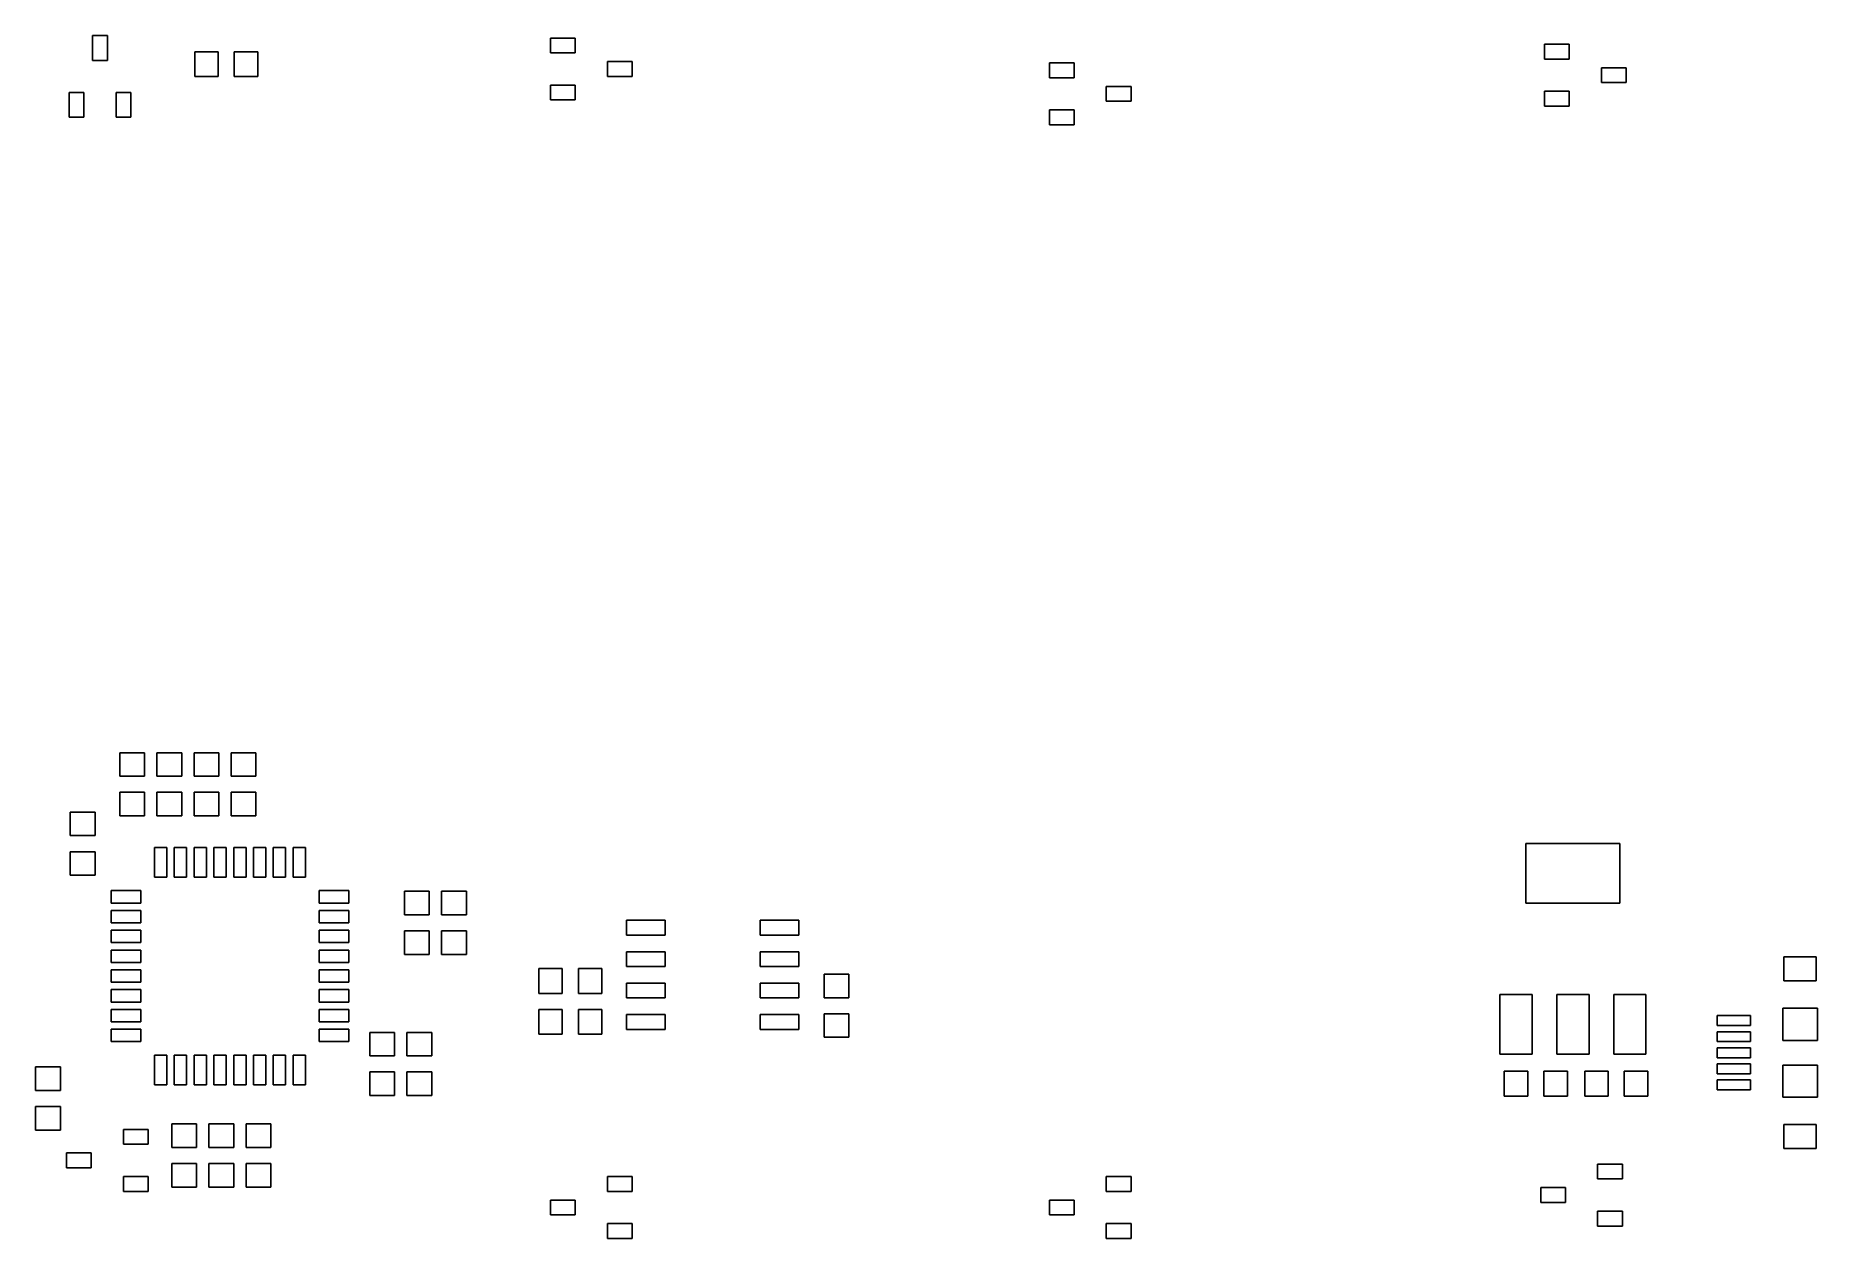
# Model space of a CAD drawing. Extents: x 82.4 to 154.4, y -86.8 to -38.1.
import ezdxf

# ---------------------------------------------------------------- set-up
doc = ezdxf.new("R2010")
doc.units = 0
doc.header["$MEASUREMENT"] = 0

msp = doc.modelspace()

# ---------------------------------------------------------------- linework, layer by layer
at = {"layer": 'rgb(0, 0, 0)'}
for p, q in [((84.7, -39.15), (84.7, -38.15)), ((84.7, -38.15), (85.3, -38.15)), ((85.3, -38.15), (85.3, -39.15)), ((88.825, -39.8), (88.825, -38.8)), ((88.825, -38.8), (89.775, -38.8)), ((89.775, -38.8), (89.775, -39.8)), ((90.425, -39.8), (90.425, -38.8)), ((90.425, -38.8), (91.375, -38.8)), ((91.375, -38.8), (91.375, -39.8)), ((103.2, -38.85), (103.2, -38.25)), ((103.2, -38.25), (104.2, -38.25)), ((104.2, -38.85), (103.2, -38.85)), ((104.2, -38.25), (104.2, -38.85)), ((143.35, -39.1), (143.35, -38.5)), ((143.35, -38.5), (144.35, -38.5)), ((144.35, -38.5), (144.35, -39.1)), ((85.3, -39.15), (84.7, -39.15)), ((105.5, -39.8), (105.5, -39.2)), ((105.5, -39.2), (106.5, -39.2)), ((106.5, -39.2), (106.5, -39.8)), ((123.35, -39.85), (123.35, -39.25)), ((123.35, -39.25), (124.35, -39.25)), ((124.35, -39.25), (124.35, -39.85)), ((144.35, -39.1), (143.35, -39.1)), ((145.65, -40.05), (145.65, -39.45)), ((145.65, -39.45), (146.65, -39.45)), ((146.65, -39.45), (146.65, -40.05)), ((89.775, -39.8), (88.825, -39.8)), ((91.375, -39.8), (90.425, -39.8)), ((103.2, -40.75), (103.2, -40.15)), ((103.2, -40.15), (104.2, -40.15)), ((104.2, -40.15), (104.2, -40.75)), ((106.5, -39.8), (105.5, -39.8)), ((124.35, -39.85), (123.35, -39.85)), ((125.65, -40.8), (125.65, -40.2)), ((125.65, -40.2), (126.65, -40.2)), ((126.65, -40.2), (126.65, -40.8)), ((146.65, -40.05), (145.65, -40.05)), ((83.75, -41.45), (83.75, -40.45)), ((83.75, -40.45), (84.35, -40.45)), ((84.35, -40.45), (84.35, -41.45)), ((85.65, -41.45), (85.65, -40.45)), ((85.65, -40.45), (86.25, -40.45)), ((86.25, -40.45), (86.25, -41.45)), ((104.2, -40.75), (103.2, -40.75)), ((126.65, -40.8), (125.65, -40.8)), ((143.35, -41), (143.35, -40.4)), ((143.35, -40.4), (144.35, -40.4)), ((144.35, -41), (143.35, -41)), ((144.35, -40.4), (144.35, -41)), ((84.35, -41.45), (83.75, -41.45)), ((86.25, -41.45), (85.65, -41.45)), ((123.35, -41.75), (123.35, -41.15)), ((123.35, -41.15), (124.35, -41.15)), ((124.35, -41.15), (124.35, -41.75)), ((124.35, -41.75), (123.35, -41.75)), ((85.8, -68.075), (85.8, -67.125)), ((85.8, -67.125), (86.8, -67.125)), ((86.8, -67.125), (86.8, -68.075)), ((87.3, -68.075), (87.3, -67.125)), ((87.3, -67.125), (88.3, -67.125)), ((88.3, -67.125), (88.3, -68.075)), ((88.8, -68.075), (88.8, -67.125)), ((88.8, -67.125), (89.8, -67.125)), ((89.8, -67.125), (89.8, -68.075)), ((90.3, -68.075), (90.3, -67.125)), ((90.3, -67.125), (91.3, -67.125)), ((91.3, -67.125), (91.3, -68.075)), ((86.8, -68.075), (85.8, -68.075)), ((88.3, -68.075), (87.3, -68.075)), ((89.8, -68.075), (88.8, -68.075)), ((91.3, -68.075), (90.3, -68.075)), ((85.8, -69.675), (85.8, -68.725)), ((85.8, -68.725), (86.8, -68.725)), ((86.8, -68.725), (86.8, -69.675)), ((87.3, -69.675), (87.3, -68.725)), ((87.3, -68.725), (88.3, -68.725)), ((88.3, -68.725), (88.3, -69.675)), ((88.8, -69.675), (88.8, -68.725)), ((88.8, -68.725), (89.8, -68.725)), ((89.8, -68.725), (89.8, -69.675)), ((90.3, -69.675), (90.3, -68.725)), ((90.3, -68.725), (91.3, -68.725)), ((91.3, -68.725), (91.3, -69.675)), ((83.8, -70.475), (83.8, -69.525)), ((83.8, -69.525), (84.8, -69.525)), ((84.8, -69.525), (84.8, -70.475)), ((86.8, -69.675), (85.8, -69.675)), ((88.3, -69.675), (87.3, -69.675)), ((89.8, -69.675), (88.8, -69.675)), ((91.3, -69.675), (90.3, -69.675)), ((84.8, -70.475), (83.8, -70.475)), ((83.8, -72.075), (83.8, -71.125)), ((83.8, -71.125), (84.8, -71.125)), ((84.8, -71.125), (84.8, -72.075)), ((87.2, -72.15), (87.2, -70.95)), ((87.2, -70.95), (87.7, -70.95)), ((87.7, -70.95), (87.7, -72.15)), ((88, -72.15), (88, -70.95)), ((88, -70.95), (88.5, -70.95)), ((88.5, -70.95), (88.5, -72.15)), ((88.8, -72.15), (88.8, -70.95)), ((88.8, -70.95), (89.3, -70.95)), ((89.3, -70.95), (89.3, -72.15)), ((89.6, -72.15), (89.6, -70.95)), ((89.6, -70.95), (90.1, -70.95)), ((90.1, -70.95), (90.1, -72.15)), ((90.4, -72.15), (90.4, -70.95)), ((90.4, -70.95), (90.9, -70.95)), ((90.9, -70.95), (90.9, -72.15)), ((91.2, -72.15), (91.2, -70.95)), ((91.2, -70.95), (91.7, -70.95)), ((91.7, -70.95), (91.7, -72.15)), ((92, -72.15), (92, -70.95)), ((92, -70.95), (92.5, -70.95)), ((92.5, -70.95), (92.5, -72.15)), ((92.8, -72.15), (92.8, -70.95)), ((92.8, -70.95), (93.3, -70.95)), ((93.3, -70.95), (93.3, -72.15)), ((142.6, -73.2), (142.6, -70.8)), ((142.6, -70.8), (146.4, -70.8)), ((146.4, -70.8), (146.4, -73.2)), ((84.8, -72.075), (83.8, -72.075)), ((87.7, -72.15), (87.2, -72.15)), ((88.5, -72.15), (88, -72.15)), ((89.3, -72.15), (88.8, -72.15)), ((90.1, -72.15), (89.6, -72.15)), ((90.9, -72.15), (90.4, -72.15)), ((91.7, -72.15), (91.2, -72.15)), ((92.5, -72.15), (92, -72.15)), ((93.3, -72.15), (92.8, -72.15)), ((85.45, -73.2), (85.45, -72.7)), ((85.45, -72.7), (86.65, -72.7)), ((86.65, -73.2), (85.45, -73.2)), ((86.65, -72.7), (86.65, -73.2)), ((93.85, -73.2), (93.85, -72.7)), ((93.85, -72.7), (95.05, -72.7)), ((95.05, -73.2), (93.85, -73.2)), ((95.05, -72.7), (95.05, -73.2)), ((97.3, -73.675), (97.3, -72.725)), ((97.3, -72.725), (98.3, -72.725)), ((98.3, -72.725), (98.3, -73.675)), ((98.8, -73.675), (98.8, -72.725)), ((98.8, -72.725), (99.8, -72.725)), ((99.8, -72.725), (99.8, -73.675)), ((146.4, -73.2), (142.6, -73.2)), ((85.45, -74), (85.45, -73.5)), ((85.45, -73.5), (86.65, -73.5)), ((86.65, -74), (85.45, -74)), ((86.65, -73.5), (86.65, -74)), ((93.85, -74), (93.85, -73.5)), ((93.85, -73.5), (95.05, -73.5)), ((95.05, -74), (93.85, -74)), ((95.05, -73.5), (95.05, -74)), ((98.3, -73.675), (97.3, -73.675)), ((99.8, -73.675), (98.8, -73.675)), ((106.275, -74.495), (106.275, -73.895)), ((106.275, -73.895), (107.825, -73.895)), ((107.825, -73.895), (107.825, -74.495)), ((111.675, -74.495), (111.675, -73.895)), ((111.675, -73.895), (113.225, -73.895)), ((113.225, -73.895), (113.225, -74.495)), ((85.45, -74.8), (85.45, -74.3)), ((85.45, -74.3), (86.65, -74.3)), ((86.65, -74.8), (85.45, -74.8)), ((86.65, -74.3), (86.65, -74.8)), ((93.85, -74.8), (93.85, -74.3)), ((93.85, -74.3), (95.05, -74.3)), ((95.05, -74.8), (93.85, -74.8)), ((95.05, -74.3), (95.05, -74.8)), ((97.3, -75.275), (97.3, -74.325)), ((97.3, -74.325), (98.3, -74.325)), ((98.3, -74.325), (98.3, -75.275)), ((98.8, -75.275), (98.8, -74.325)), ((98.8, -74.325), (99.8, -74.325)), ((99.8, -74.325), (99.8, -75.275)), ((107.825, -74.495), (106.275, -74.495)), ((113.225, -74.495), (111.675, -74.495)), ((85.45, -75.6), (85.45, -75.1)), ((85.45, -75.1), (86.65, -75.1)), ((86.65, -75.1), (86.65, -75.6)), ((93.85, -75.6), (93.85, -75.1)), ((93.85, -75.1), (95.05, -75.1)), ((95.05, -75.1), (95.05, -75.6)), ((98.3, -75.275), (97.3, -75.275)), ((99.8, -75.275), (98.8, -75.275)), ((106.275, -75.765), (106.275, -75.165)), ((106.275, -75.165), (107.825, -75.165)), ((107.825, -75.165), (107.825, -75.765)), ((111.675, -75.765), (111.675, -75.165)), ((111.675, -75.165), (113.225, -75.165)), ((113.225, -75.165), (113.225, -75.765)), ((153.025, -76.35), (153.025, -75.375)), ((153.025, -75.375), (154.325, -75.375)), ((154.325, -75.375), (154.325, -76.35)), ((86.65, -75.6), (85.45, -75.6)), ((85.45, -76.4), (85.45, -75.9)), ((85.45, -75.9), (86.65, -75.9)), ((86.65, -75.9), (86.65, -76.4)), ((95.05, -75.6), (93.85, -75.6)), ((93.85, -76.4), (93.85, -75.9)), ((93.85, -75.9), (95.05, -75.9)), ((95.05, -75.9), (95.05, -76.4)), ((102.725, -76.85), (102.725, -75.85)), ((102.725, -75.85), (103.675, -75.85)), ((103.675, -75.85), (103.675, -76.85)), ((104.325, -76.85), (104.325, -75.85)), ((104.325, -75.85), (105.275, -75.85)), ((105.275, -75.85), (105.275, -76.85)), ((107.825, -75.765), (106.275, -75.765)), ((113.225, -75.765), (111.675, -75.765)), ((114.25, -77.025), (114.25, -76.075)), ((114.25, -76.075), (115.25, -76.075)), ((115.25, -76.075), (115.25, -77.025)), ((86.65, -76.4), (85.45, -76.4)), ((85.45, -77.2), (85.45, -76.7)), ((85.45, -76.7), (86.65, -76.7)), ((86.65, -76.7), (86.65, -77.2)), ((95.05, -76.4), (93.85, -76.4)), ((93.85, -77.2), (93.85, -76.7)), ((93.85, -76.7), (95.05, -76.7)), ((95.05, -76.7), (95.05, -77.2)), ((103.675, -76.85), (102.725, -76.85)), ((105.275, -76.85), (104.325, -76.85)), ((106.275, -77.035), (106.275, -76.435)), ((106.275, -76.435), (107.825, -76.435)), ((107.825, -76.435), (107.825, -77.035)), ((111.675, -77.035), (111.675, -76.435)), ((111.675, -76.435), (113.225, -76.435)), ((113.225, -76.435), (113.225, -77.035)), ((141.55, -79.3), (141.55, -76.9)), ((141.55, -76.9), (142.85, -76.9)), ((142.85, -76.9), (142.85, -79.3)), ((143.85, -79.3), (143.85, -76.9)), ((143.85, -76.9), (145.15, -76.9)), ((145.15, -76.9), (145.15, -79.3)), ((146.15, -79.3), (146.15, -76.9)), ((146.15, -76.9), (147.45, -76.9)), ((147.45, -76.9), (147.45, -79.3)), ((154.325, -76.35), (153.025, -76.35)), ((86.65, -77.2), (85.45, -77.2)), ((85.45, -78), (85.45, -77.5)), ((85.45, -77.5), (86.65, -77.5)), ((86.65, -77.5), (86.65, -78)), ((95.05, -77.2), (93.85, -77.2)), ((93.85, -78), (93.85, -77.5)), ((93.85, -77.5), (95.05, -77.5)), ((95.05, -77.5), (95.05, -78)), ((102.725, -78.5), (102.725, -77.5)), ((102.725, -77.5), (103.675, -77.5)), ((103.675, -77.5), (103.675, -78.5)), ((104.325, -78.5), (104.325, -77.5)), ((104.325, -77.5), (105.275, -77.5)), ((105.275, -77.5), (105.275, -78.5)), ((107.825, -77.035), (106.275, -77.035)), ((106.275, -78.305), (106.275, -77.705)), ((106.275, -77.705), (107.825, -77.705)), ((107.825, -77.705), (107.825, -78.305)), ((113.225, -77.035), (111.675, -77.035)), ((111.675, -78.305), (111.675, -77.705)), ((111.675, -77.705), (113.225, -77.705)), ((113.225, -77.705), (113.225, -78.305)), ((115.25, -77.025), (114.25, -77.025)), ((114.25, -78.625), (114.25, -77.675)), ((114.25, -77.675), (115.25, -77.675)), ((115.25, -77.675), (115.25, -78.625)), ((152.975, -78.75), (152.975, -77.45)), ((152.975, -77.45), (154.375, -77.45)), ((154.375, -77.45), (154.375, -78.75)), ((86.65, -78), (85.45, -78)), ((85.45, -78.8), (85.45, -78.3)), ((85.45, -78.3), (86.65, -78.3)), ((86.65, -78.3), (86.65, -78.8)), ((95.05, -78), (93.85, -78)), ((93.85, -78.8), (93.85, -78.3)), ((93.85, -78.3), (95.05, -78.3)), ((95.05, -78.3), (95.05, -78.8)), ((95.9, -79.375), (95.9, -78.425)), ((95.9, -78.425), (96.9, -78.425)), ((96.9, -78.425), (96.9, -79.375)), ((97.4, -79.375), (97.4, -78.425)), ((97.4, -78.425), (98.4, -78.425)), ((98.4, -78.425), (98.4, -79.375)), ((107.825, -78.305), (106.275, -78.305)), ((113.225, -78.305), (111.675, -78.305)), ((150.325, -78.15), (150.325, -77.75)), ((150.325, -77.75), (151.675, -77.75)), ((151.675, -78.15), (150.325, -78.15)), ((150.325, -78.8), (150.325, -78.4)), ((150.325, -78.4), (151.675, -78.4)), ((151.675, -77.75), (151.675, -78.15)), ((151.675, -78.4), (151.675, -78.8)), ((86.65, -78.8), (85.45, -78.8)), ((95.05, -78.8), (93.85, -78.8)), ((103.675, -78.5), (102.725, -78.5)), ((105.275, -78.5), (104.325, -78.5)), ((115.25, -78.625), (114.25, -78.625)), ((151.675, -78.8), (150.325, -78.8)), ((150.325, -79.45), (150.325, -79.05)), ((150.325, -79.05), (151.675, -79.05)), ((151.675, -79.05), (151.675, -79.45)), ((154.375, -78.75), (152.975, -78.75)), ((82.4, -80.775), (82.4, -79.825)), ((82.4, -79.825), (83.4, -79.825)), ((83.4, -79.825), (83.4, -80.775)), ((87.2, -80.55), (87.2, -79.35)), ((87.2, -79.35), (87.7, -79.35)), ((87.7, -79.35), (87.7, -80.55)), ((88, -80.55), (88, -79.35)), ((88, -79.35), (88.5, -79.35)), ((88.5, -79.35), (88.5, -80.55)), ((88.8, -80.55), (88.8, -79.35)), ((88.8, -79.35), (89.3, -79.35)), ((89.3, -79.35), (89.3, -80.55)), ((89.6, -80.55), (89.6, -79.35)), ((89.6, -79.35), (90.1, -79.35)), ((90.1, -79.35), (90.1, -80.55)), ((90.4, -80.55), (90.4, -79.35)), ((90.4, -79.35), (90.9, -79.35)), ((90.9, -79.35), (90.9, -80.55)), ((91.2, -80.55), (91.2, -79.35)), ((91.2, -79.35), (91.7, -79.35)), ((91.7, -79.35), (91.7, -80.55)), ((92, -80.55), (92, -79.35)), ((92, -79.35), (92.5, -79.35)), ((92.5, -79.35), (92.5, -80.55)), ((92.8, -80.55), (92.8, -79.35)), ((92.8, -79.35), (93.3, -79.35)), ((93.3, -79.35), (93.3, -80.55)), ((96.9, -79.375), (95.9, -79.375)), ((98.4, -79.375), (97.4, -79.375)), ((142.85, -79.3), (141.55, -79.3)), ((145.15, -79.3), (143.85, -79.3)), ((147.45, -79.3), (146.15, -79.3)), ((151.675, -79.45), (150.325, -79.45)), ((150.325, -80.1), (150.325, -79.7)), ((150.325, -79.7), (151.675, -79.7)), ((151.675, -79.7), (151.675, -80.1)), ((152.975, -81.05), (152.975, -79.75)), ((152.975, -79.75), (154.375, -79.75)), ((154.375, -79.75), (154.375, -81.05)), ((87.7, -80.55), (87.2, -80.55)), ((88.5, -80.55), (88, -80.55)), ((89.3, -80.55), (88.8, -80.55)), ((90.1, -80.55), (89.6, -80.55)), ((90.9, -80.55), (90.4, -80.55)), ((91.7, -80.55), (91.2, -80.55)), ((92.5, -80.55), (92, -80.55)), ((93.3, -80.55), (92.8, -80.55)), ((95.9, -80.975), (95.9, -80.025)), ((95.9, -80.025), (96.9, -80.025)), ((96.9, -80.025), (96.9, -80.975)), ((97.4, -80.975), (97.4, -80.025)), ((97.4, -80.025), (98.4, -80.025)), ((98.4, -80.025), (98.4, -80.975)), ((141.725, -81), (141.725, -80)), ((141.725, -80), (142.675, -80)), ((142.675, -80), (142.675, -81)), ((143.325, -81), (143.325, -80)), ((143.325, -80), (144.275, -80)), ((144.275, -80), (144.275, -81)), ((144.975, -81), (144.975, -80)), ((144.975, -80), (145.925, -80)), ((145.925, -80), (145.925, -81)), ((146.575, -81), (146.575, -80)), ((146.575, -80), (147.525, -80)), ((147.525, -80), (147.525, -81)), ((151.675, -80.1), (150.325, -80.1)), ((150.325, -80.75), (150.325, -80.35)), ((150.325, -80.35), (151.675, -80.35)), ((151.675, -80.35), (151.675, -80.75)), ((83.4, -80.775), (82.4, -80.775)), ((96.9, -80.975), (95.9, -80.975)), ((98.4, -80.975), (97.4, -80.975)), ((142.675, -81), (141.725, -81)), ((144.275, -81), (143.325, -81)), ((145.925, -81), (144.975, -81)), ((147.525, -81), (146.575, -81)), ((151.675, -80.75), (150.325, -80.75)), ((154.375, -81.05), (152.975, -81.05)), ((82.4, -82.375), (82.4, -81.425)), ((82.4, -81.425), (83.4, -81.425)), ((83.4, -81.425), (83.4, -82.375)), ((83.4, -82.375), (82.4, -82.375)), ((85.95, -82.95), (85.95, -82.35)), ((85.95, -82.35), (86.95, -82.35)), ((86.95, -82.35), (86.95, -82.95)), ((87.9, -83.075), (87.9, -82.125)), ((87.9, -82.125), (88.9, -82.125)), ((88.9, -82.125), (88.9, -83.075)), ((89.4, -83.075), (89.4, -82.125)), ((89.4, -82.125), (90.4, -82.125)), ((90.4, -82.125), (90.4, -83.075)), ((90.9, -83.075), (90.9, -82.125)), ((90.9, -82.125), (91.9, -82.125)), ((91.9, -82.125), (91.9, -83.075)), ((153.025, -83.125), (153.025, -82.15)), ((153.025, -82.15), (154.325, -82.15)), ((154.325, -82.15), (154.325, -83.125)), ((83.65, -83.9), (83.65, -83.3)), ((83.65, -83.3), (84.65, -83.3)), ((84.65, -83.3), (84.65, -83.9)), ((86.95, -82.95), (85.95, -82.95)), ((88.9, -83.075), (87.9, -83.075)), ((90.4, -83.075), (89.4, -83.075)), ((91.9, -83.075), (90.9, -83.075)), ((154.325, -83.125), (153.025, -83.125)), ((84.65, -83.9), (83.65, -83.9)), ((87.9, -84.675), (87.9, -83.725)), ((87.9, -83.725), (88.9, -83.725)), ((88.9, -83.725), (88.9, -84.675)), ((89.4, -84.675), (89.4, -83.725)), ((89.4, -83.725), (90.4, -83.725)), ((90.4, -83.725), (90.4, -84.675)), ((90.9, -84.675), (90.9, -83.725)), ((90.9, -83.725), (91.9, -83.725)), ((91.9, -83.725), (91.9, -84.675)), ((145.5, -84.35), (145.5, -83.75)), ((145.5, -83.75), (146.5, -83.75)), ((146.5, -83.75), (146.5, -84.35)), ((85.95, -84.85), (85.95, -84.25)), ((85.95, -84.25), (86.95, -84.25)), ((86.95, -84.85), (85.95, -84.85)), ((86.95, -84.25), (86.95, -84.85)), ((88.9, -84.675), (87.9, -84.675)), ((90.4, -84.675), (89.4, -84.675)), ((91.9, -84.675), (90.9, -84.675)), ((105.5, -84.85), (105.5, -84.25)), ((105.5, -84.25), (106.5, -84.25)), ((106.5, -84.85), (105.5, -84.85)), ((106.5, -84.25), (106.5, -84.85)), ((125.65, -84.85), (125.65, -84.25)), ((125.65, -84.25), (126.65, -84.25)), ((126.65, -84.85), (125.65, -84.85)), ((126.65, -84.25), (126.65, -84.85)), ((143.2, -85.3), (143.2, -84.7)), ((143.2, -84.7), (144.2, -84.7)), ((144.2, -84.7), (144.2, -85.3)), ((146.5, -84.35), (145.5, -84.35)), ((103.2, -85.8), (103.2, -85.2)), ((103.2, -85.2), (104.2, -85.2)), ((104.2, -85.2), (104.2, -85.8)), ((123.35, -85.8), (123.35, -85.2)), ((123.35, -85.2), (124.35, -85.2)), ((124.35, -85.2), (124.35, -85.8)), ((144.2, -85.3), (143.2, -85.3)), ((145.5, -86.25), (145.5, -85.65)), ((145.5, -85.65), (146.5, -85.65)), ((146.5, -85.65), (146.5, -86.25)), ((104.2, -85.8), (103.2, -85.8)), ((105.5, -86.75), (105.5, -86.15)), ((105.5, -86.15), (106.5, -86.15)), ((106.5, -86.15), (106.5, -86.75)), ((124.35, -85.8), (123.35, -85.8)), ((125.65, -86.75), (125.65, -86.15)), ((125.65, -86.15), (126.65, -86.15)), ((126.65, -86.15), (126.65, -86.75)), ((146.5, -86.25), (145.5, -86.25)), ((106.5, -86.75), (105.5, -86.75)), ((126.65, -86.75), (125.65, -86.75))]:
    msp.add_line(p, q, dxfattribs=at)

doc.saveas('drawing.dxf')
